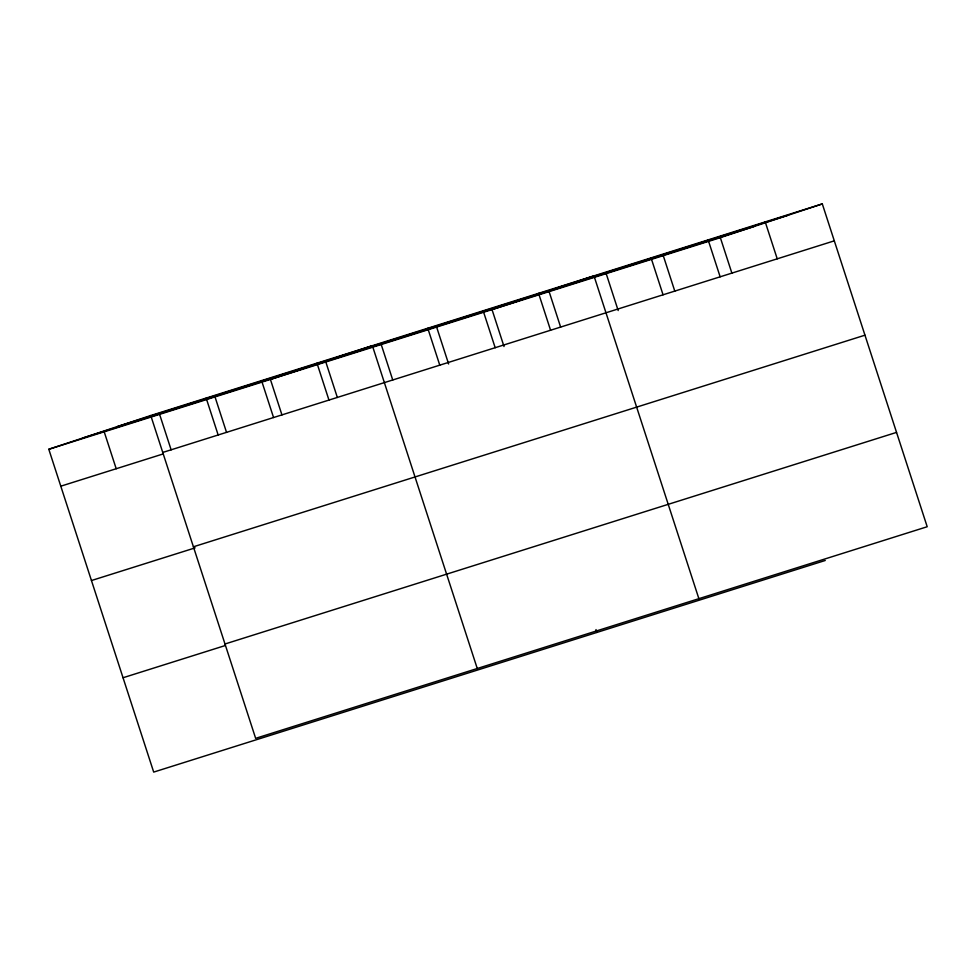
<?xml version="1.0" encoding="UTF-8"?>
<svg xmlns="http://www.w3.org/2000/svg" width="976" height="976" viewBox="0 0 976 976"><rect width="100%" height="100%" fill="white"/><g stroke="black" fill="none" stroke-linecap="round" stroke-linejoin="round"><path stroke-width="1.46" d="M825.245 560.48L153.696 772.089L48.8 449.265L150.755 415.52L822.304 203.911L927.2 526.735L255.651 738.344L150.755 415.52M48.8 449.265L720.349 237.656L822.304 203.911M117.108 426.658L788.657 215.049M82.448 438.126L753.997 226.517M162.748 452.449L834.309 240.84M60.793 486.194L163.077 453.962M193.407 546.792L864.956 335.183M91.451 580.537L195.151 547.865M224.992 644.001L896.541 432.392M123.037 677.747L225.322 645.514M765.221 221.894L777.225 258.823M720.349 237.656L731.89 273.158M708.137 239.889L720.142 276.806M663.265 255.639L674.806 291.153M651.065 257.871L663.058 294.801M606.194 273.622L618.186 310.551M698.877 598.678L593.981 275.854L492.026 309.599L504.019 346.529M549.11 291.617L560.639 327.119M538.581 293.312L550.574 330.242M595.994 629.569L596.922 632.424M483.169 310.771L495.174 347.7M436.626 327.058L448.618 363.987M427.769 328.229L439.773 365.158M381.213 344.516L392.755 380.03M477.264 668.511L372.368 345.687L270.413 379.432L281.954 414.934M325.813 361.974L337.354 397.476M316.968 363.145L328.961 400.075M261.556 380.603L273.561 417.533M215.013 396.89L226.542 432.392M206.156 398.062L218.16 434.991M159.6 414.349L171.142 449.851M104.2 431.807L116.205 468.736"/></g></svg>
